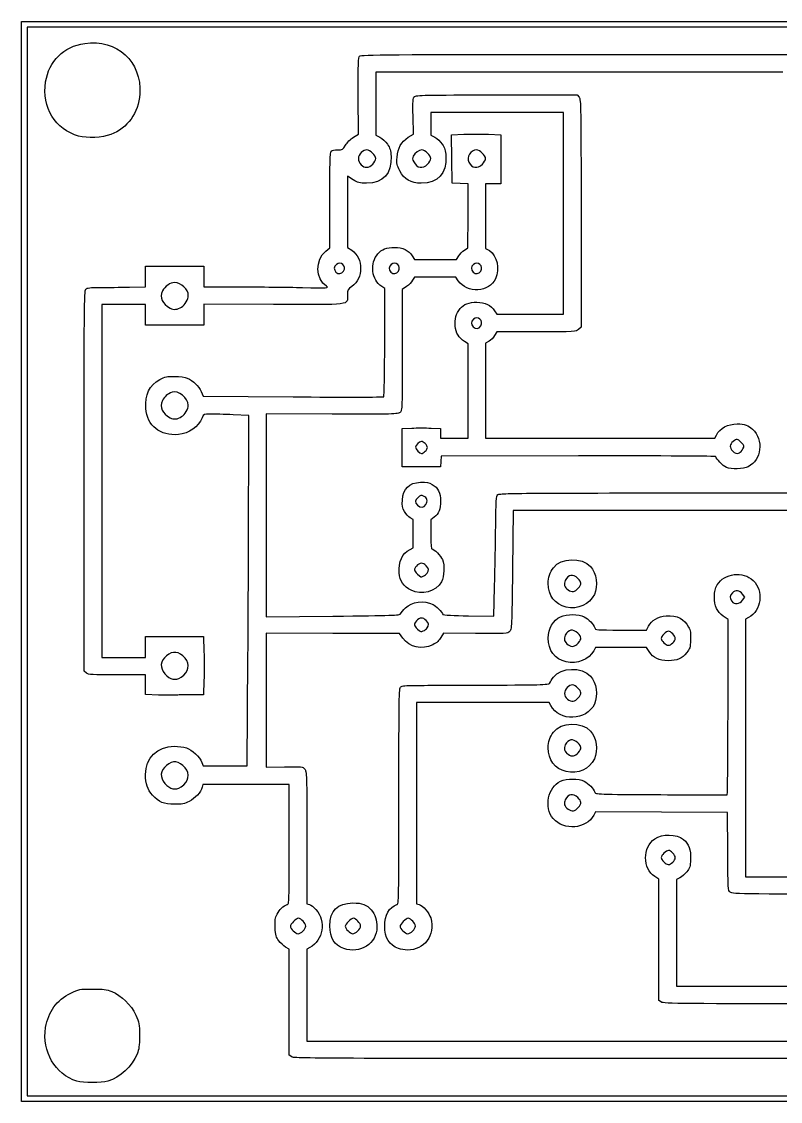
# Model space of a CAD drawing. Extents: x 0 to 70.1, y 0 to 50.
# Drawn here: x 0 to 35.1, y 0 to 50 of the extents above; entities that cross this region are included whole.
import ezdxf

# ---------------------------------------------------------------- set-up
doc = ezdxf.new("R2010")
doc.units = 0
doc.layers.add('Calque_1', color=7, linetype='CONTINUOUS')

msp = doc.modelspace()

# ---------------------------------------------------------------- linework, layer by layer
at = {"layer": 'Calque_1', "color": 7}
for p, q in [((0, 25.018998), (0, 50.037998)), ((0, 50.037998), (35.0266, 50.037998)), ((35.0266, 49.783998), (0.254, 49.783998)), ((0.254, 49.783998), (0.254, 25.018998)), ((35.0266, 50.037998), (70.0532, 50.037998)), ((69.7992, 49.783998), (35.0266, 49.783998)), ((25.809219, 48.516247), (35.890319, 48.516812)), ((25.831919, 47.701291), (16.408519, 47.701291)), ((16.408519, 47.701291), (16.408671, 46.240791)), ((35.255319, 47.701291), (25.831919, 47.701291)), ((15.601671, 44.8241), (15.591708, 46.596744)), ((22.000837, 46.639153), (25.730208, 46.638589)), ((25.730208, 46.638589), (25.819108, 46.529375)), ((16.408671, 46.240791), (16.408823, 44.780291)), ((18.143454, 44.825447), (18.127622, 45.652775)), ((22.021777, 45.821753), (18.948377, 45.821753)), ((18.948377, 45.821753), (18.94853, 45.301053)), ((25.095177, 45.821753), (22.021777, 45.821753)), ((25.095177, 41.148153), (25.095177, 45.821753)), ((18.94853, 45.301053), (18.948682, 44.780353)), ((2.641583, 44.731433), (2.641583, 44.731433)), ((15.365132, 44.675149), (15.601671, 44.8241)), ((16.408823, 44.780291), (16.597328, 44.678691)), ((17.905973, 44.6759), (18.143454, 44.825447)), ((18.948682, 44.780353), (19.137187, 44.678753)), ((19.911718, 44.792506), (20.484171, 44.816636)), ((19.925377, 43.66877), (19.911718, 44.792506)), ((21.628125, 44.816071), (22.199625, 44.791405)), ((22.199625, 44.791405), (22.199625, 43.655492)), ((19.939037, 42.545035), (19.925377, 43.66877)), ((22.199625, 43.655492), (22.199625, 42.519578)), ((16.259897, 43.430081), (16.259909, 43.430089)), ((18.7999, 43.430103), (18.799909, 43.430103)), ((21.339909, 43.430089), (21.339909, 43.430089)), ((15.347693, 42.709503), (15.087719, 42.871094)), ((15.087719, 42.871094), (15.087719, 41.222914)), ((20.307337, 42.530105), (19.939037, 42.545035)), ((20.675637, 42.515176), (20.307337, 42.530105)), ((20.673661, 41.031502), (20.675637, 42.515176)), ((21.844025, 42.519578), (21.488425, 42.519578)), ((21.488425, 42.519578), (21.488425, 41.025121)), ((22.199625, 42.519578), (21.844025, 42.519578)), ((14.274907, 39.547798), (14.274907, 41.760138)), ((15.087719, 41.222914), (15.087719, 39.574733)), ((20.671686, 39.547826), (20.673661, 41.031502)), ((25.095177, 36.474553), (25.095177, 41.148153)), ((25.908008, 41.151444), (25.908008, 35.882728)), ((21.488425, 41.025121), (21.488425, 39.530664)), ((14.091214, 39.401229), (14.274907, 39.547798)), ((15.087719, 39.574733), (15.289059, 39.441493)), ((20.509176, 39.445594), (20.671686, 39.547826)), ((21.488425, 39.530664), (21.662621, 39.423005)), ((18.091452, 39.181426), (18.194686, 39.01439)), ((20.1422, 39.018341), (20.244435, 39.18085)), ((5.740519, 38.226998), (5.740519, 38.709598)), ((5.740519, 38.709598), (7.086719, 38.709598)), ((7.086719, 38.709598), (8.432919, 38.709598)), ((8.432919, 38.709598), (8.432919, 38.226998)), ((18.194686, 39.01439), (19.168443, 39.016365)), ((19.168443, 39.016365), (20.1422, 39.018341)), ((5.740519, 37.744398), (5.740519, 38.226998)), ((8.432919, 38.226998), (8.432919, 37.744398)), ((14.91225, 38.477592), (14.912238, 38.477592)), ((17.45225, 38.477592), (17.452238, 38.477592)), ((18.189036, 38.201584), (18.110115, 38.048967)), ((19.146385, 38.201584), (18.189036, 38.201584)), ((20.103733, 38.201584), (19.146385, 38.201584)), ((20.223706, 38.026485), (20.103733, 38.201584)), ((21.26225, 38.477592), (21.262238, 38.477592)), ((4.991196, 37.731896), (5.740519, 37.744398)), ((8.432919, 37.744398), (10.101092, 37.744398)), ((16.827593, 37.666431), (16.675504, 37.766392)), ((16.818336, 35.178112), (16.827593, 37.666431)), ((17.829411, 37.762816), (17.627628, 37.629282)), ((17.627628, 37.629282), (17.627628, 34.824507)), ((4.724513, 36.931702), (3.708513, 36.931702)), ((3.708513, 36.931702), (3.708513, 28.752902)), ((5.740513, 36.931702), (4.724513, 36.931702)), ((5.740513, 36.449102), (5.740513, 36.931702)), ((7.406524, 36.810798), (7.406524, 36.810798)), ((11.660446, 36.928299), (8.432913, 36.937527)), ((8.432913, 36.937527), (8.432913, 36.452015)), ((21.901429, 36.641589), (22.004663, 36.474553)), ((5.740513, 35.966502), (5.740513, 36.449102)), ((8.432913, 36.452015), (8.432913, 35.966502)), ((22.004663, 36.474553), (23.54992, 36.474553)), ((23.54992, 36.474553), (25.095177, 36.474553)), ((7.086713, 35.966502), (5.740513, 35.966502)), ((8.432913, 35.966502), (7.086713, 35.966502)), ((21.26225, 35.937606), (21.262238, 35.937606)), ((22.006413, 35.661818), (21.905025, 35.489979)), ((23.839622, 35.661818), (22.006413, 35.661818)), ((25.908008, 35.882728), (25.790435, 35.772271)), ((20.675577, 35.102019), (20.504599, 35.214098)), ((20.675577, 32.918088), (20.675577, 35.102019)), ((21.646007, 35.225028), (21.488377, 35.131912)), ((21.488377, 35.131912), (21.488377, 32.933065)), ((8.311253, 32.899848), (8.401871, 32.68075)), ((8.401871, 32.68075), (12.569836, 32.649313)), ((20.675577, 30.734153), (20.675577, 32.918088)), ((21.488377, 32.933065), (21.488377, 30.734218)), ((7.406524, 31.730798), (7.406524, 31.730798)), ((10.5156, 31.784994), (9.7917, 31.81811)), ((10.5156, 28.702506), (10.5156, 31.784994)), ((14.377811, 31.848005), (11.328428, 31.857686)), ((11.328428, 31.857686), (11.328428, 27.158079)), ((17.627577, 31.178783), (18.072077, 31.199047)), ((17.627577, 30.295998), (17.627577, 31.178783)), ((18.961077, 31.200175), (19.405577, 31.180928)), ((19.405577, 31.180928), (19.405577, 30.957541)), ((19.405577, 30.957541), (19.405577, 30.734153)), ((19.405577, 30.734153), (20.040577, 30.734153)), ((20.040577, 30.734153), (20.675577, 30.734153)), ((21.488377, 30.734218), (26.795674, 30.734218)), ((26.795674, 30.734218), (32.10297, 30.734218)), ((32.10297, 30.734218), (32.175648, 30.873918)), ((17.627577, 29.413212), (17.627577, 30.295998)), ((18.6944, 30.124412), (18.6944, 30.124412)), ((33.246322, 30.054367), (33.246325, 30.054367)), ((19.415506, 29.654512), (19.400012, 29.413212)), ((19.431, 29.895812), (19.415506, 29.654512)), ((25.7937, 29.90871), (19.431, 29.895812)), ((18.513795, 29.413212), (17.627577, 29.413212)), ((19.400012, 29.413212), (18.513795, 29.413212)), ((32.638032, 29.382611), (32.638055, 29.382405)), ((2.892916, 19.939006), (2.893481, 28.750123)), ((3.708513, 28.752902), (3.708513, 20.574102)), ((33.137721, 28.194811), (44.145228, 28.192553)), ((18.722848, 27.658129), (18.722842, 27.658126)), ((11.328428, 27.158079), (11.328428, 22.458475)), ((18.1356, 26.972204), (17.995352, 27.044727)), ((19.105471, 27.071832), (18.9484, 26.955706)), ((22.771656, 27.381235), (22.735261, 24.625335)), ((33.450908, 27.381235), (22.771656, 27.381235)), ((44.130158, 27.381235), (33.450908, 27.381235)), ((18.1356, 26.314412), (18.1356, 26.972204)), ((18.9484, 26.955706), (18.9484, 26.279459)), ((18.1356, 25.65662), (18.1356, 26.314412)), ((17.989251, 25.580942), (18.1356, 25.65662)), ((0, -0.000002), (0, 25.018998)), ((0, 25.018998), (0, 25.018998)), ((0.254, 25.018998), (0.254, 0.253998)), ((18.781686, 24.481201), (18.781686, 24.481209)), ((18.035008, 23.685512), (18.035008, 23.685512)), ((21.869428, 22.479004), (21.904554, 23.825204)), ((25.776499, 23.77831), (25.776484, 23.77831)), ((33.497037, 23.367998), (33.393194, 23.507698)), ((33.393197, 23.228298), (33.497037, 23.367998)), ((33.393199, 23.228298), (33.393197, 23.228298)), ((25.2222, 22.907513), (25.2222, 22.907513)), ((11.328428, 22.458475), (14.414528, 22.487047)), ((20.701028, 22.498477), (21.869428, 22.479004)), ((28.932894, 21.843927), (29.027476, 22.019549)), ((32.715203, 22.332367), (32.496046, 22.486841)), ((32.715203, 18.281143), (32.715203, 22.332367)), ((33.667703, 22.421992), (33.528003, 22.349314)), ((33.528003, 22.349314), (33.528003, 16.380633)), ((5.740513, 21.056702), (5.740513, 21.539302)), ((5.740513, 21.539302), (7.080086, 21.539302)), ((7.080086, 21.539302), (8.41966, 21.539302)), ((8.41966, 21.539302), (8.443141, 20.846763)), ((14.414517, 21.688536), (11.328417, 21.69164)), ((11.328417, 21.69164), (11.328417, 18.588421)), ((17.500617, 21.685431), (14.414517, 21.688536)), ((17.653435, 21.472625), (17.500617, 21.685431)), ((18.781686, 21.941187), (18.781686, 21.941195)), ((19.532617, 21.698419), (19.419858, 21.497136)), ((21.018015, 21.683236), (19.532617, 21.698419)), ((27.754072, 21.843927), (28.932894, 21.843927)), ((5.740513, 20.574102), (5.740513, 21.056702)), ((25.776499, 21.238295), (25.776484, 21.238295)), ((26.571008, 21.031125), (26.4961, 20.886266)), ((27.754995, 21.031125), (26.571008, 21.031125)), ((28.938979, 21.031125), (27.754995, 21.031125)), ((29.061788, 20.841991), (28.938979, 21.031125)), ((30.159238, 21.24328), (30.159226, 21.243263)), ((3.708513, 20.574102), (4.724513, 20.574102)), ((4.724513, 20.574102), (5.740513, 20.574102)), ((10.448036, 15.544798), (10.481818, 20.582408)), ((25.2222, 20.367425), (25.2222, 20.367499)), ((3.00149, 19.850106), (2.892916, 19.939006)), ((5.740411, 19.761206), (4.425239, 19.761206)), ((5.740411, 19.305618), (5.740411, 19.761206)), ((7.384234, 19.654419), (7.384234, 19.654419)), ((5.740411, 18.850029), (5.740411, 19.305618)), ((8.443039, 19.500563), (8.419417, 18.846902)), ((6.337311, 18.831064), (5.740411, 18.850029)), ((6.337402, 18.831239), (6.337311, 18.831064)), ((8.419417, 18.846902), (7.97641, 18.846902)), ((11.328417, 18.588421), (11.328417, 15.485198)), ((25.776513, 18.698287), (25.776484, 18.698295)), ((21.360096, 18.491198), (18.288, 18.491198)), ((18.288, 18.491198), (18.288, 13.823104)), ((24.432192, 18.491198), (21.360096, 18.491198)), ((24.50487, 18.351498), (24.432192, 18.491198)), ((25.77651, 16.158295), (25.776496, 16.158295)), ((33.528003, 16.380633), (33.528003, 10.411955)), ((8.341936, 15.712037), (8.40241, 15.544798)), ((8.40241, 15.544798), (9.425223, 15.544798)), ((9.425223, 15.544798), (10.448036, 15.544798)), ((11.328417, 15.485198), (12.17107, 15.502329)), ((25.222211, 15.287499), (25.222211, 15.287499)), ((7.384223, 14.574411), (7.384223, 14.574411)), ((8.393015, 14.681198), (8.363554, 14.563816)), ((10.394106, 14.681198), (8.393015, 14.681198)), ((12.3952, 14.681198), (10.394106, 14.681198)), ((12.3952, 11.916021), (12.3952, 14.681198)), ((18.288, 13.823104), (18.288, 9.155013)), ((25.776499, 13.618295), (25.776484, 13.618295)), ((26.571423, 13.411988), (26.496306, 13.266731)), ((29.630613, 13.398893), (26.571423, 13.411988)), ((32.689803, 13.385798), (29.630613, 13.398893)), ((32.702249, 11.582398), (32.689803, 13.385798)), ((13.208017, 12.217327), (13.208017, 9.155064)), ((30.159238, 11.083271), (30.159226, 11.083254)), ((29.5148, 10.29538), (29.3243, 10.418189)), ((29.5148, 7.48737), (29.5148, 10.29538)), ((30.329914, 10.287001), (30.328785, 7.810501)), ((30.490699, 10.366218), (30.329914, 10.287001)), ((33.528003, 10.411955), (41.998903, 10.415116)), ((13.208017, 9.155064), (13.328503, 9.124824)), ((18.288, 9.155013), (18.408486, 9.124773)), ((13.032509, 7.897089), (13.032509, 7.897089)), ((15.572509, 7.897089), (15.572509, 7.897089)), ((18.112509, 7.897089), (18.112509, 7.897089)), ((30.328785, 7.810501), (30.327656, 5.334001)), ((12.3952, 7.051162), (12.224478, 7.151893)), ((12.3952, 4.595262), (12.3952, 7.051162)), ((13.347717, 7.13161), (13.208017, 7.058641)), ((13.208017, 7.058641), (13.208017, 4.926345)), ((14.916774, 7.084812), (14.916774, 7.084812)), ((17.456774, 7.084812), (17.456774, 7.084812)), ((29.5148, 4.679361), (29.5148, 7.48737)), ((30.327656, 5.334001), (38.500293, 5.334001)), ((12.3952, 2.139358), (12.3952, 4.595262)), ((13.208017, 4.926345), (13.208017, 2.794049)), ((29.627703, 4.600282), (29.5148, 4.679361)), ((13.208017, 2.794049), (32.791417, 2.794049)), ((32.791417, 2.794049), (52.374817, 2.794049)), ((12.508103, 2.060279), (12.3952, 2.139358)), ((12.508196, 2.060327), (12.508103, 2.060279)), ((52.919991, 1.981246), (32.770544, 1.981246)), ((2.563766, 0.934571), (2.563766, 0.934571)), ((0.254, 0.253998), (35.0266, 0.253998)), ((35.0266, 0.253998), (69.7992, 0.253998)), ((35.0266, -0.000002), (0, -0.000002)), ((70.0532, -0.000002), (35.0266, -0.000002))]:
    msp.add_line(p, q, dxfattribs=at)
for points in [[(2.921339, 49.028548), (4.414952, 49.250697), (5.577566, 48.182669), (5.472207, 46.685212)], [(1.113505, 47.239976), (1.263385, 48.205969), (1.948586, 48.88387), (2.921339, 49.028548)], [(15.591708, 46.596744), (15.583354, 48.081876), (15.593684, 48.381258), (15.654929, 48.442579)], [(15.654929, 48.442579), (15.718158, 48.505808), (17.100519, 48.515835), (25.809219, 48.516247)], [(2.641583, 44.731433), (1.565972, 45.031607), (0.932273, 46.071907), (1.113505, 47.239976)], [(5.472207, 46.685212), (5.409921, 45.799971), (4.911005, 45.101689), (4.12759, 44.803292)], [(18.127622, 45.652775), (18.114244, 46.351656), (18.124178, 46.492499), (18.191627, 46.559942)], [(18.191627, 46.559942), (18.262772, 46.63109), (18.677481, 46.639715), (22.000837, 46.639153)], [(25.819108, 46.529375), (25.902502, 46.426928), (25.908008, 46.093799), (25.908008, 41.151444)], [(4.12759, 44.803292), (3.742972, 44.656794), (3.032198, 44.622424), (2.641583, 44.731433)], [(15.001725, 44.310298), (15.073622, 44.43265), (15.231085, 44.590737), (15.365132, 44.675149)], [(16.597328, 44.678691), (16.701005, 44.622811), (16.854557, 44.478951), (16.938554, 44.359001)], [(17.387886, 43.747852), (17.416368, 44.178799), (17.578894, 44.469931), (17.905973, 44.6759)], [(19.137187, 44.678753), (19.240864, 44.622873), (19.394416, 44.479013), (19.478413, 44.359063)], [(20.484171, 44.816636), (20.799021, 44.829928), (21.3138, 44.829674), (21.628125, 44.816071)], [(14.33587, 44.033438), (14.369398, 44.066966), (14.504385, 44.094398), (14.635844, 44.094398)], [(14.635844, 44.094398), (14.863267, 44.094398), (14.881008, 44.104868), (15.001725, 44.310298)], [(15.987926, 44.094398), (15.920006, 44.094398), (15.803948, 44.03834), (15.730017, 43.969825)], [(16.4084, 43.687998), (16.4084, 43.836032), (16.141085, 44.094398), (15.987926, 44.094398)], [(16.938554, 44.359001), (17.064095, 44.179728), (17.094784, 44.078839), (17.110984, 43.792141)], [(18.533209, 44.093283), (18.395242, 44.091872), (18.222863, 43.964607), (18.140003, 43.802772)], [(18.9484, 43.688012), (18.9484, 43.833975), (18.681294, 44.094697), (18.533209, 44.093283)], [(19.478413, 44.359063), (19.603954, 44.17979), (19.634643, 44.078901), (19.650843, 43.792203)], [(21.073209, 44.093269), (20.796795, 44.090729), (20.585664, 43.76314), (20.707116, 43.525424)], [(21.4884, 43.687998), (21.4884, 43.833961), (21.221294, 44.094683), (21.073209, 44.093269)], [(14.274907, 41.760138), (14.27491, 43.413111), (14.290317, 43.98789), (14.33587, 44.033438)], [(15.730017, 43.969825), (15.554494, 43.807155), (15.550507, 43.576074), (15.72028, 43.406289)], [(17.110984, 43.792141), (17.155708, 43.000618), (16.744823, 42.553157), (15.969993, 42.549584)], [(16.259909, 43.430089), (16.341578, 43.511762), (16.4084, 43.62782), (16.4084, 43.687998)], [(17.509242, 43.129602), (17.383018, 43.374689), (17.36821, 43.450133), (17.387886, 43.747852)], [(18.140003, 43.802772), (18.094077, 43.713071), (18.0982, 43.657052), (18.159448, 43.538595)], [(18.159448, 43.538595), (18.310854, 43.245809), (18.571458, 43.201661), (18.7999, 43.430103)], [(19.650843, 43.792203), (19.695555, 43.000894), (19.284651, 42.553222), (18.51034, 42.549646)], [(18.799909, 43.430103), (18.881578, 43.511776), (18.9484, 43.627834), (18.9484, 43.688012)], [(21.339909, 43.430089), (21.421578, 43.511762), (21.4884, 43.62782), (21.4884, 43.687998)], [(15.72028, 43.406289), (15.888044, 43.238525), (16.076651, 43.246842), (16.259897, 43.430081)], [(18.51034, 42.549646), (18.021125, 42.547388), (17.718924, 42.722459), (17.509242, 43.129602)], [(20.707116, 43.525424), (20.849886, 43.24597), (21.115737, 43.20592), (21.339909, 43.430089)], [(15.969993, 42.549584), (15.649586, 42.548173), (15.577546, 42.56663), (15.347693, 42.709503)], [(16.499292, 39.276588), (16.677222, 39.488043), (16.900237, 39.57319), (17.276151, 39.57319)], [(17.276151, 39.57319), (17.648346, 39.57319), (17.934229, 39.435818), (18.091452, 39.181426)], [(14.119437, 37.772186), (13.603235, 38.112153), (13.587865, 38.999598), (14.091214, 39.401229)], [(15.289059, 39.441493), (15.834335, 39.080644), (15.83767, 38.125683), (15.294901, 37.766502)], [(16.271886, 38.468735), (16.238313, 38.794033), (16.311237, 39.053096), (16.499292, 39.276588)], [(20.244435, 39.18085), (20.300662, 39.27023), (20.419797, 39.389364), (20.509176, 39.445594)], [(21.662621, 39.423005), (22.018032, 39.203349), (22.156874, 38.57493), (21.950432, 38.120352)], [(14.575959, 38.782504), (14.457262, 38.675082), (14.450308, 38.541348), (14.557841, 38.433827)], [(14.912238, 38.477592), (15.06522, 38.711071), (14.781395, 38.968421), (14.575959, 38.782504)], [(17.115959, 38.782504), (16.997262, 38.675082), (16.990308, 38.541348), (17.097841, 38.433827)], [(17.452238, 38.477592), (17.60522, 38.711071), (17.321395, 38.968421), (17.115959, 38.782504)], [(20.925959, 38.782504), (20.807262, 38.675082), (20.800308, 38.541348), (20.907841, 38.433827)], [(21.262238, 38.477592), (21.41522, 38.711071), (21.131395, 38.968421), (20.925959, 38.782504)], [(14.557841, 38.433827), (14.673761, 38.317905), (14.819404, 38.335891), (14.91225, 38.477592)], [(16.675504, 37.766392), (16.441386, 37.920262), (16.30378, 38.159713), (16.271886, 38.468735)], [(17.097841, 38.433827), (17.213761, 38.317905), (17.359404, 38.335891), (17.45225, 38.477592)], [(18.110115, 38.048967), (18.06671, 37.965028), (17.940393, 37.836261), (17.829411, 37.762816)], [(21.950432, 38.120352), (21.664414, 37.490559), (20.629476, 37.434298), (20.223706, 38.026485)], [(20.907841, 38.433827), (21.023761, 38.317905), (21.169404, 38.335891), (21.26225, 38.477592)], [(2.893481, 28.750123), (2.893763, 36.650905), (2.902117, 37.569392), (2.972918, 37.640123)], [(2.972918, 37.640123), (3.035277, 37.702426), (3.176945, 37.719046), (3.646887, 37.719196)], [(3.646887, 37.719196), (3.97414, 37.719297), (4.579081, 37.725009), (4.991196, 37.731896)], [(6.527357, 37.55849), (6.381011, 37.250086), (6.513133, 36.952547), (6.883513, 36.756378)], [(7.082417, 37.947598), (6.882172, 37.947598), (6.627176, 37.768841), (6.527357, 37.55849)], [(7.721219, 37.337998), (7.721219, 37.630445), (7.388874, 37.947598), (7.082417, 37.947598)], [(10.101092, 37.744398), (11.018588, 37.744398), (12.327323, 37.731388), (13.009392, 37.715456)], [(13.009392, 37.715456), (14.184706, 37.688024), (14.24272, 37.690987), (14.119437, 37.772186)], [(15.294901, 37.766502), (15.096555, 37.63524), (15.087713, 37.618089), (15.087713, 37.364614)], [(7.406524, 36.810798), (7.56077, 36.910595), (7.721219, 37.179389), (7.721219, 37.337998)], [(15.087713, 37.364614), (15.087713, 36.883459), (15.357018, 36.917744), (11.660446, 36.928299)], [(20.30927, 36.736752), (20.4872, 36.948207), (20.710215, 37.033353), (21.086129, 37.033353)], [(21.086129, 37.033353), (21.458324, 37.033353), (21.744206, 36.895982), (21.901429, 36.641589)], [(6.883513, 36.756378), (7.047128, 36.669721), (7.215561, 36.687247), (7.406524, 36.810798)], [(20.081864, 35.928899), (20.048291, 36.254197), (20.121214, 36.51326), (20.30927, 36.736752)], [(20.925959, 36.242519), (20.807262, 36.135096), (20.800308, 36.001363), (20.907841, 35.893841)], [(21.262238, 35.937606), (21.41522, 36.171085), (21.131395, 36.428435), (20.925959, 36.242519)], [(20.504599, 35.214098), (20.252182, 35.379562), (20.114539, 35.612299), (20.081864, 35.928899)], [(20.907841, 35.893841), (21.023761, 35.777919), (21.169404, 35.795905), (21.26225, 35.937606)], [(25.790435, 35.772271), (25.67417, 35.66308), (25.651903, 35.661818), (23.839622, 35.661818)], [(16.77344, 32.653829), (16.793055, 32.673613), (16.813248, 33.809534), (16.818336, 35.178112)], [(21.905025, 35.489979), (21.849263, 35.395468), (21.732706, 35.27624), (21.646007, 35.225028)], [(17.627628, 34.824507), (17.627628, 32.09714), (17.624806, 32.017229), (17.527411, 31.929034)], [(6.404717, 33.449224), (6.645955, 33.580426), (6.730721, 33.598816), (7.0866, 33.597165)], [(7.0866, 33.597165), (7.335653, 33.596036), (7.563271, 33.565048), (7.674494, 33.517195)], [(5.751965, 32.108762), (5.70613, 32.749384), (5.918028, 33.184528), (6.404717, 33.449224)], [(7.674494, 33.517195), (7.947206, 33.399863), (8.209706, 33.145364), (8.311253, 32.899848)], [(6.976999, 32.864556), (6.753564, 32.779607), (6.612636, 32.658203), (6.526324, 32.476314)], [(7.721219, 32.257998), (7.721219, 32.585274), (7.250819, 32.968662), (6.976999, 32.864556)], [(12.569836, 32.649313), (14.862215, 32.632013), (16.753837, 32.634073), (16.77344, 32.653829)], [(7.261394, 30.899654), (6.416946, 30.823081), (5.809118, 31.309974), (5.751965, 32.108762)], [(6.526324, 32.476314), (6.381059, 32.17019), (6.514217, 31.871966), (6.883513, 31.676378)], [(7.406524, 31.730798), (7.56077, 31.830595), (7.721219, 32.099389), (7.721219, 32.257998)], [(6.883513, 31.676378), (7.047128, 31.589721), (7.215561, 31.607247), (7.406524, 31.730798)], [(8.363636, 31.682804), (8.182856, 31.250134), (7.75221, 30.944158), (7.261394, 30.899654)], [(8.750983, 31.851412), (8.440076, 31.851615), (8.432848, 31.848448), (8.363636, 31.682804)], [(9.7917, 31.81811), (9.393555, 31.836313), (8.925233, 31.85131), (8.750983, 31.851412)], [(17.527411, 31.929034), (17.433296, 31.843862), (17.241517, 31.838926), (14.377811, 31.848005)], [(18.072077, 31.199047), (18.316552, 31.210194), (18.716602, 31.210646), (18.961077, 31.200175)], [(32.175648, 30.873918), (32.346956, 31.203207), (32.702204, 31.394618), (33.142039, 31.394618)], [(33.142039, 31.394618), (33.47573, 31.394618), (33.656902, 31.332208), (33.851884, 31.150087)], [(33.851884, 31.150087), (34.37695, 30.659655), (34.269209, 29.710762), (33.654678, 29.413274)], [(18.5166, 30.581612), (18.425916, 30.581612), (18.2372, 30.403685), (18.2372, 30.318186)], [(18.6944, 30.480012), (18.63852, 30.535892), (18.55851, 30.581612), (18.5166, 30.581612)], [(32.95065, 30.577926), (32.787923, 30.449924), (32.779767, 30.29738), (32.927253, 30.140386)], [(33.330899, 30.532528), (33.151789, 30.711638), (33.124744, 30.714866), (32.95065, 30.577926)], [(33.40507, 30.233883), (33.478526, 30.375934), (33.475563, 30.387864), (33.330899, 30.532528)], [(18.2372, 30.318186), (18.2372, 30.234422), (18.44371, 30.022812), (18.525456, 30.022812)], [(18.525456, 30.022812), (18.562495, 30.022812), (18.63852, 30.068532), (18.6944, 30.124412)], [(18.796, 30.302212), (18.796, 30.344122), (18.75028, 30.424132), (18.6944, 30.480012)], [(18.6944, 30.124412), (18.75028, 30.180292), (18.796, 30.260302), (18.796, 30.302212)], [(32.927253, 30.140386), (33.041889, 30.018361), (33.106851, 30.00085), (33.246322, 30.054367)], [(33.246325, 30.054367), (33.291551, 30.071724), (33.362987, 30.152507), (33.40507, 30.233883)], [(32.1564, 29.872376), (32.1564, 29.903954), (29.875161, 29.916982), (25.7937, 29.90871)], [(32.638055, 29.382405), (32.482697, 29.450099), (32.1564, 29.782029), (32.1564, 29.872376)], [(33.654678, 29.413274), (33.408603, 29.294151), (32.877791, 29.278141), (32.638032, 29.382611)], [(10.481818, 20.582408), (10.500388, 23.353091), (10.5156, 27.007138), (10.5156, 28.702506)], [(17.637026, 27.867529), (17.671387, 28.407132), (17.934497, 28.663729), (18.480123, 28.68975)], [(18.480123, 28.68975), (18.763, 28.70324), (18.855267, 28.686137), (19.019311, 28.589719)], [(19.019311, 28.589719), (19.284479, 28.433887), (19.4056, 28.194071), (19.4056, 27.824874)], [(18.613292, 28.053093), (18.509104, 28.100563), (18.470764, 28.090922), (18.363698, 27.990341)], [(18.722842, 27.658126), (18.824544, 27.813342), (18.778985, 27.977596), (18.613292, 28.053093)], [(21.955354, 26.604765), (21.968674, 27.824092), (21.982898, 28.05), (22.050621, 28.117643)], [(22.050621, 28.117643), (22.12237, 28.189324), (23.214903, 28.19693), (33.137721, 28.194811)], [(17.735708, 27.329695), (17.636013, 27.507075), (17.619726, 27.595845), (17.637026, 27.867529)], [(18.363698, 27.990341), (18.21064, 27.846549), (18.20519, 27.768822), (18.338806, 27.635212)], [(18.338806, 27.635212), (18.475655, 27.498363), (18.623966, 27.50721), (18.722848, 27.658129)], [(19.4056, 27.824874), (19.4056, 27.461524), (19.310785, 27.223628), (19.105471, 27.071832)], [(17.995352, 27.044727), (17.918218, 27.084616), (17.801376, 27.212852), (17.735708, 27.329695)], [(21.904554, 23.825204), (21.923886, 24.565614), (21.946735, 25.816417), (21.955354, 26.604765)], [(18.9484, 26.279459), (18.9484, 25.878748), (18.968381, 25.603212), (18.997433, 25.603212)], [(17.488718, 24.499503), (17.448138, 25.005065), (17.62828, 25.394275), (17.989251, 25.580942)], [(18.997433, 25.603212), (19.091856, 25.603212), (19.421376, 25.273063), (19.489366, 25.110336)], [(19.489366, 25.110336), (19.601674, 24.841548), (19.577521, 24.335309), (19.43998, 24.075216)], [(24.626418, 24.732441), (24.975775, 25.202603), (25.932082, 25.230078), (26.350076, 24.781962)], [(18.291686, 24.808954), (18.154712, 24.634817), (18.157955, 24.607834), (18.33742, 24.428369)], [(18.736344, 24.825238), (18.590621, 24.980356), (18.421641, 24.97417), (18.291686, 24.808954)], [(18.781686, 24.481209), (18.87266, 24.5997), (18.86033, 24.693263), (18.736344, 24.825238)], [(22.735261, 24.625335), (22.700612, 22.001486), (22.694183, 21.864609), (22.601137, 21.768741)], [(24.384282, 24.008132), (24.384, 24.272515), (24.465099, 24.515341), (24.626418, 24.732441)], [(26.350076, 24.781962), (26.622076, 24.490362), (26.703559, 23.888817), (26.524458, 23.494577)], [(32.220258, 23.935643), (32.539748, 24.480809), (33.409803, 24.587187), (33.880089, 24.138583)], [(18.035008, 23.685512), (17.683779, 23.864957), (17.520073, 24.108882), (17.488718, 24.499503)], [(19.43998, 24.075216), (19.200622, 23.622582), (18.524988, 23.435178), (18.035008, 23.685512)], [(18.33742, 24.428369), (18.470761, 24.295027), (18.501978, 24.284563), (18.60412, 24.338975)], [(18.60412, 24.338975), (18.667744, 24.372867), (18.747647, 24.43687), (18.781686, 24.481201)], [(25.178055, 24.141205), (25.093735, 23.976181), (25.139294, 23.820462), (25.306071, 23.703648)], [(25.759523, 24.235521), (25.542294, 24.452747), (25.318709, 24.416482), (25.178055, 24.141205)], [(25.776484, 23.77831), (25.944717, 23.978244), (25.941937, 24.05309), (25.759523, 24.235521)], [(33.880089, 24.138583), (34.3757, 23.665827), (34.259924, 22.730091), (33.667703, 22.421992)], [(25.2222, 22.907513), (24.687691, 23.03764), (24.385064, 23.435147), (24.384282, 24.008132)], [(25.306071, 23.703648), (25.481559, 23.580729), (25.630079, 23.6043), (25.776499, 23.77831)], [(32.088701, 23.376295), (32.090394, 23.644872), (32.117628, 23.760515), (32.220258, 23.935643)], [(32.921476, 23.574274), (32.795828, 23.448626), (32.788787, 23.328998), (32.897882, 23.173248)], [(33.393194, 23.507698), (33.2615, 23.684869), (33.060445, 23.713243), (32.921476, 23.574274)], [(17.780028, 22.865185), (18.060145, 23.155524), (18.656342, 23.234137), (19.055187, 23.033325)], [(19.055187, 23.033325), (19.180669, 22.970147), (19.474279, 22.671702), (19.514055, 22.566902)], [(26.524458, 23.494577), (26.311485, 23.02577), (25.759176, 22.776788), (25.2222, 22.907513)], [(32.496046, 22.486841), (32.202278, 22.693907), (32.085946, 22.947927), (32.088701, 23.376295)], [(32.897882, 23.173248), (33.009857, 23.013383), (33.253584, 23.040473), (33.393199, 23.228298)], [(14.414528, 22.487047), (17.190556, 22.512757), (17.505731, 22.523925), (17.551428, 22.598259)], [(17.551428, 22.598259), (17.579368, 22.643711), (17.682238, 22.763825), (17.780028, 22.865185)], [(19.514055, 22.566902), (19.524921, 22.538267), (20.017438, 22.509876), (20.701028, 22.498477)], [(24.962302, 22.458012), (25.252339, 22.589722), (25.795704, 22.588636), (26.056034, 22.455754)], [(29.845353, 22.495158), (30.368827, 22.528491), (30.696543, 22.368477), (30.89284, 21.983701)], [(18.291686, 22.26894), (18.154712, 22.094803), (18.157955, 22.06782), (18.33742, 21.888355)], [(18.736344, 22.285224), (18.590621, 22.440342), (18.421641, 22.434156), (18.291686, 22.26894)], [(18.781686, 21.941195), (18.87266, 22.059686), (18.86033, 22.153249), (18.736344, 22.285224)], [(24.384282, 21.468118), (24.383718, 21.902215), (24.616551, 22.301), (24.962302, 22.458012)], [(26.056034, 22.455754), (26.263843, 22.349737), (26.489835, 22.113038), (26.542913, 21.945801)], [(29.027476, 22.019549), (29.179687, 22.302189), (29.470477, 22.471288), (29.845353, 22.495158)], [(18.33742, 21.888355), (18.470761, 21.755013), (18.501978, 21.744549), (18.60412, 21.798961)], [(18.60412, 21.798961), (18.667744, 21.832853), (18.747647, 21.896855), (18.781686, 21.941187)], [(22.601137, 21.768741), (22.507394, 21.672153), (22.442836, 21.668667), (21.018015, 21.683236)], [(25.178055, 21.601191), (25.093735, 21.436167), (25.139294, 21.280448), (25.306071, 21.163634)], [(25.759523, 21.695507), (25.542294, 21.912733), (25.318709, 21.876468), (25.178055, 21.601191)], [(25.776484, 21.238295), (25.944717, 21.43823), (25.941937, 21.513076), (25.759523, 21.695507)], [(26.542913, 21.945801), (26.574053, 21.847689), (26.618805, 21.843927), (27.754072, 21.843927)], [(29.750331, 21.659286), (29.584173, 21.493125), (29.582404, 21.416197), (29.741103, 21.257504)], [(30.152114, 21.668515), (29.993423, 21.827209), (29.916493, 21.825442), (29.750331, 21.659286)], [(30.159226, 21.243263), (30.310246, 21.385139), (30.308115, 21.512511), (30.152114, 21.668515)], [(30.89284, 21.983701), (30.978853, 21.815101), (30.994782, 21.705585), (30.980151, 21.383406)], [(19.041584, 21.16354), (18.532207, 20.909707), (17.967373, 21.035474), (17.653435, 21.472625)], [(19.419858, 21.497136), (19.340076, 21.354721), (19.229443, 21.257154), (19.041584, 21.16354)], [(25.2222, 20.367499), (24.687691, 20.497626), (24.385064, 20.895133), (24.384282, 21.468118)], [(25.306071, 21.163634), (25.481559, 21.040715), (25.630079, 21.064286), (25.776499, 21.238295)], [(29.741103, 21.257504), (29.894883, 21.103723), (30.006648, 21.099919), (30.159238, 21.24328)], [(30.980151, 21.383406), (30.964291, 21.03448), (30.94467, 20.967602), (30.808755, 20.799677)], [(6.716116, 20.651251), (6.413935, 20.396983), (6.387157, 20.109172), (6.637954, 19.81112)], [(7.569446, 20.54058), (7.286839, 20.862449), (7.00981, 20.898379), (6.716116, 20.651251)], [(7.384234, 19.654419), (7.742744, 19.89078), (7.819122, 20.256213), (7.569446, 20.54058)], [(8.443141, 20.846763), (8.456066, 20.465865), (8.45601, 19.860075), (8.443039, 19.500563)], [(26.4961, 20.886266), (26.281719, 20.471698), (25.725097, 20.244997), (25.2222, 20.367425)], [(29.947393, 20.422363), (29.520538, 20.423492), (29.25055, 20.551293), (29.061788, 20.841991)], [(30.808755, 20.799677), (30.577671, 20.514164), (30.365858, 20.421381), (29.947393, 20.422363)], [(24.626914, 19.652427), (24.974875, 20.122553), (25.932082, 20.150061), (26.350076, 19.701948)], [(4.425239, 19.761206), (3.247923, 19.761206), (3.098687, 19.77052), (3.00149, 19.850106)], [(6.637954, 19.81112), (6.861779, 19.545117), (7.132292, 19.488317), (7.384234, 19.654419)], [(24.469307, 19.392898), (24.486523, 19.441793), (24.557457, 19.558582), (24.626914, 19.652427)], [(26.350076, 19.701948), (26.622076, 19.410348), (26.703559, 18.808802), (26.524458, 18.414563)], [(17.4752, 14.145001), (17.4752, 18.733703), (17.48203, 19.144819), (17.559418, 19.208878)], [(17.559418, 19.208878), (17.619528, 19.258636), (17.804963, 19.27875), (18.207118, 19.279134)], [(18.207118, 19.279134), (18.517035, 19.279416), (20.045762, 19.285146), (21.604295, 19.291834)], [(21.604295, 19.291834), (24.25091, 19.303208), (24.440055, 19.309868), (24.469307, 19.392898)], [(25.270706, 19.179298), (25.101022, 19.009615), (25.104889, 18.784912), (25.279878, 18.647275)], [(25.759523, 19.155507), (25.578297, 19.33673), (25.435103, 19.343704), (25.270706, 19.179298)], [(25.776484, 18.698295), (25.944717, 18.89823), (25.941937, 18.973076), (25.759523, 19.155507)], [(7.233852, 18.829546), (7.069099, 18.820007), (6.665697, 18.82074), (6.337402, 18.831239)], [(7.97641, 18.846902), (7.732759, 18.846902), (7.398608, 18.839085), (7.233852, 18.829546)], [(25.279878, 18.647275), (25.46838, 18.499001), (25.622112, 18.514792), (25.776513, 18.698287)], [(26.524458, 18.414563), (26.166818, 17.627307), (24.902168, 17.587816), (24.50487, 18.351498)], [(32.677103, 14.213804), (32.698072, 14.222666), (32.715203, 16.05297), (32.715203, 18.281143)], [(24.626429, 17.112427), (24.975786, 17.582589), (25.932093, 17.610064), (26.350087, 17.161948)], [(24.384294, 16.388118), (24.384011, 16.6525), (24.465111, 16.895327), (24.626429, 17.112427)], [(26.350087, 17.161948), (26.622087, 16.870348), (26.70357, 16.268802), (26.524469, 15.874563)], [(25.178066, 16.521191), (25.093747, 16.356167), (25.139306, 16.200448), (25.306082, 16.083634)], [(25.759534, 16.615507), (25.542305, 16.832733), (25.31872, 16.796468), (25.178066, 16.521191)], [(25.776496, 16.158295), (25.944728, 16.35823), (25.941949, 16.433076), (25.759534, 16.615507)], [(5.740897, 15.144291), (5.742026, 15.920791), (6.280892, 16.455461), (7.064849, 16.458083)], [(7.064849, 16.458083), (7.248469, 16.458648), (7.503479, 16.423497), (7.63154, 16.379863)], [(7.63154, 16.379863), (7.901373, 16.28792), (8.253341, 15.957043), (8.341936, 15.712037)], [(25.222211, 15.287499), (24.687702, 15.417626), (24.385075, 15.815133), (24.384294, 16.388118)], [(25.306082, 16.083634), (25.481571, 15.960715), (25.63009, 15.984286), (25.77651, 16.158295)], [(6.716104, 15.571242), (6.413923, 15.316974), (6.387146, 15.029164), (6.637943, 14.731112)], [(7.569434, 15.460572), (7.286828, 15.78244), (7.009799, 15.818367), (6.716104, 15.571242)], [(12.17107, 15.502329), (13.00495, 15.519263), (13.014734, 15.51819), (13.11087, 15.399521)], [(26.524469, 15.874563), (26.311496, 15.405756), (25.759187, 15.156773), (25.222211, 15.287499)], [(6.064877, 14.188303), (5.821686, 14.464581), (5.740225, 14.704955), (5.740897, 15.144291)], [(7.384223, 14.574411), (7.742733, 14.810772), (7.819111, 15.176204), (7.569434, 15.460572)], [(13.11087, 15.399521), (13.204131, 15.284389), (13.208017, 15.157129), (13.208017, 12.217327)], [(6.637943, 14.731112), (6.861768, 14.465109), (7.13228, 14.408309), (7.384223, 14.574411)], [(8.363554, 14.563816), (8.305563, 14.332769), (8.038606, 14.03597), (7.767077, 13.900662)], [(24.620945, 13.105746), (24.185434, 13.623319), (24.371975, 14.569929), (24.962304, 14.838009)], [(24.962304, 14.838009), (25.252341, 14.969719), (25.795707, 14.968633), (26.056037, 14.835751)], [(26.056037, 14.835751), (26.262138, 14.730607), (26.489745, 14.493328), (26.541786, 14.32936)], [(7.089326, 13.767913), (6.584786, 13.769324), (6.348276, 13.866343), (6.064877, 14.188303)], [(17.377788, 9.119927), (17.472934, 9.150125), (17.4752, 9.26705), (17.4752, 14.145001)], [(25.759523, 14.075507), (25.542294, 14.292733), (25.318709, 14.256468), (25.178055, 13.981191)], [(25.776484, 13.618295), (25.944717, 13.81823), (25.941937, 13.893076), (25.759523, 14.075507)], [(26.541786, 14.32936), (26.572103, 14.233839), (26.659075, 14.230574), (29.605994, 14.214369)], [(29.605994, 14.214369), (31.274151, 14.205196), (32.656148, 14.204942), (32.677103, 14.213804)], [(7.767077, 13.900662), (7.542812, 13.788904), (7.430889, 13.766981), (7.089326, 13.767913)], [(25.178055, 13.981191), (25.093735, 13.816167), (25.139294, 13.660448), (25.306071, 13.543634)], [(25.306071, 13.543634), (25.481559, 13.420715), (25.630079, 13.444286), (25.776499, 13.618295)], [(26.496306, 13.266731), (26.161667, 12.61961), (25.106238, 12.529008), (24.620945, 13.105746)], [(29.3243, 10.418189), (28.762068, 10.780647), (28.758902, 11.78358), (29.318768, 12.171565)], [(29.318768, 12.171565), (29.674306, 12.417951), (30.317714, 12.39964), (30.65605, 12.133507)], [(30.65605, 12.133507), (30.901897, 11.940123), (31.000169, 11.664192), (30.980157, 11.223479)], [(12.297788, 9.119927), (12.392231, 9.149902), (12.3952, 9.235099), (12.3952, 11.916021)], [(30.152114, 11.508507), (29.993423, 11.6672), (29.916493, 11.665431), (29.750331, 11.499278)], [(32.822176, 9.690098), (32.716879, 9.777195), (32.714446, 9.815566), (32.702249, 11.582398)], [(29.750331, 11.499278), (29.584173, 11.333117), (29.582404, 11.256186), (29.741103, 11.097495)], [(29.741103, 11.097495), (29.894883, 10.943712), (30.006648, 10.939908), (30.159238, 11.083271)], [(30.159226, 11.083254), (30.310246, 11.22513), (30.308115, 11.3525), (30.152114, 11.508507)], [(30.980157, 11.223479), (30.964268, 10.873385), (30.944919, 10.80798), (30.806873, 10.637419)], [(30.806873, 10.637419), (30.72141, 10.531826), (30.579131, 10.409784), (30.490699, 10.366218)], [(41.382228, 9.601198), (33.406969, 9.601198), (32.923587, 9.606222), (32.822176, 9.690098)], [(11.830081, 8.674411), (11.938164, 8.88627), (12.12633, 9.065509), (12.297788, 9.119927)], [(13.328503, 9.124824), (13.394769, 9.108201), (13.530411, 9.004462), (13.629922, 8.89431)], [(14.2748, 8.124998), (14.2748, 8.845178), (14.62315, 9.194798), (15.340708, 9.194798)], [(15.340708, 9.194798), (15.773146, 9.194798), (15.975691, 9.118234), (16.190522, 8.873553)], [(16.8148, 8.124998), (16.8148, 8.635072), (17.025976, 9.008266), (17.377788, 9.119927)], [(18.408486, 9.124773), (18.57868, 9.082056), (18.880856, 8.729941), (18.944737, 8.499894)], [(11.742598, 8.052899), (11.728063, 8.395962), (11.743444, 8.504353), (11.830081, 8.674411)], [(13.629922, 8.89431), (14.114247, 8.358224), (13.969896, 7.456591), (13.347717, 7.13161)], [(16.190522, 8.873553), (16.37363, 8.665005), (16.459014, 8.410601), (16.4578, 8.077198)], [(11.906978, 7.444995), (11.777918, 7.614148), (11.758075, 7.687528), (11.742598, 8.052899)], [(12.825403, 8.483598), (12.723591, 8.483598), (12.446, 8.213125), (12.446, 8.113924)], [(12.446, 8.113924), (12.446, 8.000493), (12.683417, 7.772398), (12.801484, 7.772398)], [(13.1572, 8.127998), (13.1572, 8.253818), (12.942799, 8.483598), (12.825403, 8.483598)], [(13.032509, 7.897089), (13.101089, 7.965669), (13.1572, 8.069578), (13.1572, 8.127998)], [(14.916774, 7.084812), (14.485682, 7.23849), (14.2748, 7.580182), (14.2748, 8.124998)], [(16.4578, 8.077198), (16.454978, 7.319239), (15.672602, 6.815366), (14.916774, 7.084812)], [(15.365403, 8.483598), (15.263591, 8.483598), (14.986, 8.213125), (14.986, 8.113924)], [(14.986, 8.113924), (14.986, 8.000493), (15.223417, 7.772398), (15.341484, 7.772398)], [(15.6972, 8.127998), (15.6972, 8.253818), (15.482799, 8.483598), (15.365403, 8.483598)], [(15.572509, 7.897089), (15.641089, 7.965669), (15.6972, 8.069578), (15.6972, 8.127998)], [(17.456774, 7.084812), (17.025682, 7.23849), (16.8148, 7.580182), (16.8148, 8.124998)], [(17.905403, 8.483598), (17.803591, 8.483598), (17.526, 8.213125), (17.526, 8.113924)], [(17.526, 8.113924), (17.526, 8.000493), (17.763417, 7.772398), (17.881484, 7.772398)], [(18.944737, 8.499894), (19.168559, 7.693864), (18.664403, 7.005168), (17.8562, 7.01291)], [(18.2372, 8.127998), (18.2372, 8.253818), (18.022799, 8.483598), (17.905403, 8.483598)], [(18.112509, 7.897089), (18.181089, 7.965669), (18.2372, 8.069578), (18.2372, 8.127998)], [(12.801484, 7.772398), (12.859966, 7.772398), (12.963929, 7.828509), (13.032509, 7.897089)], [(15.341484, 7.772398), (15.399966, 7.772398), (15.503929, 7.828509), (15.572509, 7.897089)], [(17.881484, 7.772398), (17.939966, 7.772398), (18.043929, 7.828509), (18.112509, 7.897089)], [(12.224478, 7.151893), (12.13058, 7.207293), (11.987705, 7.33919), (11.906978, 7.444995)], [(17.8562, 7.01291), (17.74444, 7.014039), (17.564698, 7.046336), (17.456774, 7.084812)], [(1.113197, 3.420469), (1.236074, 4.167289), (1.617204, 4.690766), (2.274646, 5.015691)], [(2.274646, 5.015691), (2.65813, 5.205217), (2.667426, 5.206987), (3.273967, 5.205849)], [(3.273967, 5.205849), (3.794334, 5.205003), (3.93054, 5.186997), (4.181706, 5.086627)], [(4.181706, 5.086627), (4.617503, 4.912493), (5.067949, 4.470883), (5.287399, 4.002626)], [(38.211599, 4.521201), (30.626908, 4.521201), (29.728795, 4.52947), (29.627703, 4.600282)], [(5.287399, 4.002626), (5.454055, 3.647017), (5.460921, 3.608827), (5.458988, 3.047998)], [(2.563766, 0.934571), (1.554463, 1.250784), (0.931791, 2.317889), (1.113197, 3.420469)], [(5.458988, 3.047998), (5.457294, 2.573501), (5.436692, 2.41343), (5.348989, 2.195574)], [(5.348989, 2.195574), (5.117321, 1.620143), (4.567795, 1.109202), (3.998863, 0.940244)], [(32.770544, 1.981246), (14.615942, 1.981246), (12.60992, 1.989064), (12.508196, 2.060327)], [(3.998863, 0.940244), (3.684719, 0.846955), (2.853904, 0.84367), (2.563766, 0.934571)]]:
    msp.add_open_spline(points, degree=3, dxfattribs=at)

doc.saveas('drawing.dxf')
